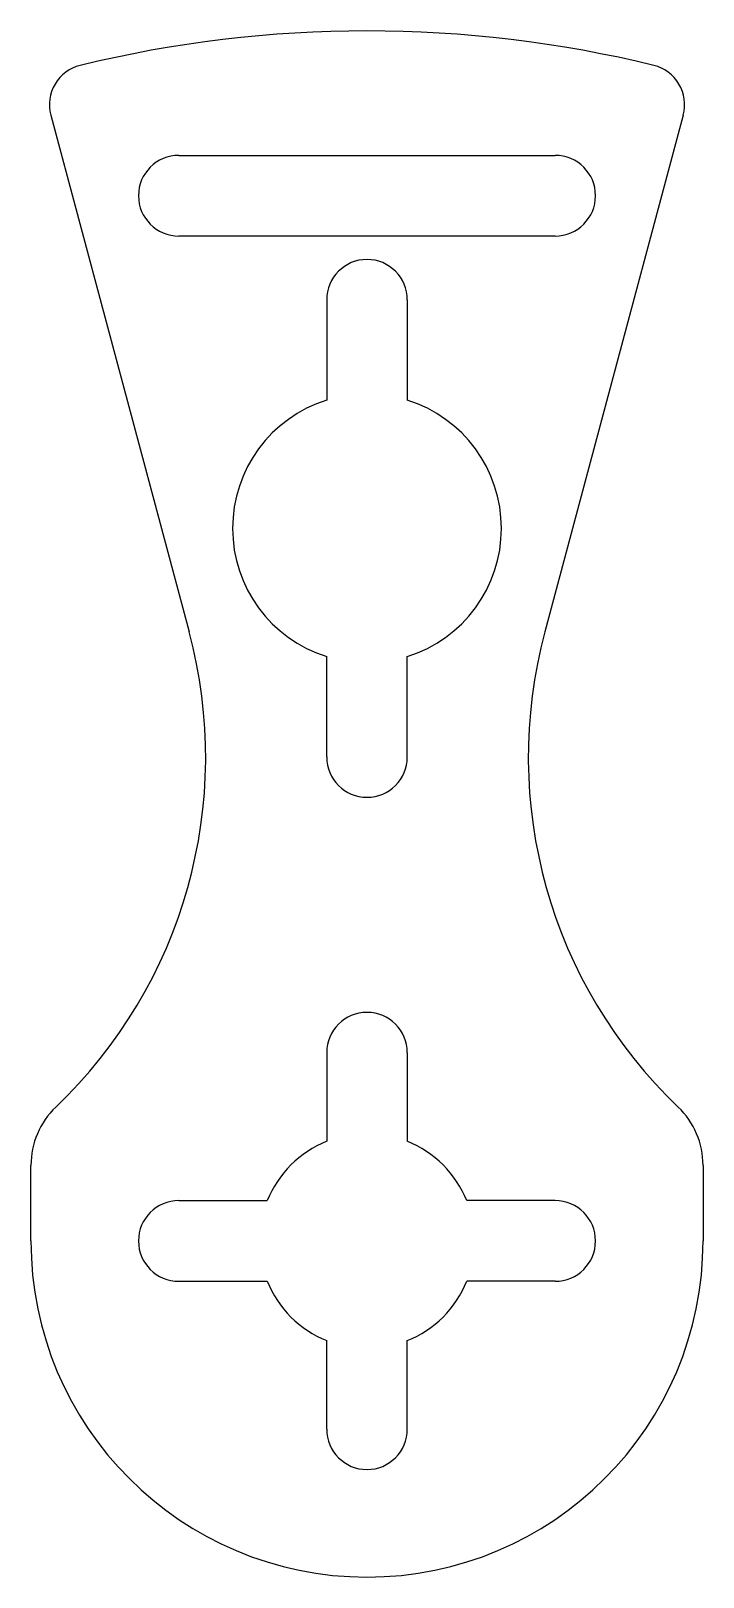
# Model space of a CAD drawing. Extents: x -12.5 to 12.5, y -12.5 to 45.
import ezdxf

# ---------------------------------------------------------------- set-up
doc = ezdxf.new("R2010")
doc.units = 0
doc.layers.add('Sketch004', color=7, linetype='CONTINUOUS')

msp = doc.modelspace()

# ---------------------------------------------------------------- linework, layer by layer
at = {"layer": 'Sketch004'}
for p, q in [((-11.7614, 41.8717), (-6.61334, 22.6587)), ((11.7614, 41.8717), (6.61334, 22.6587)), ((-7, 40.373), (7, 40.373)), ((7, 37.373), (-7, 37.373)), ((-1.5, 35), (-1.5, 31.2697)), ((1.5, 35), (1.5, 31.2697)), ((-1.5, 18), (-1.5, 21.7303)), ((1.5, 18), (1.5, 21.7303)), ((-1.5, 7), (-1.5, 3.7081)), ((1.5, 7), (1.5, 3.7081)), ((-12.5, 0), (-12.5, 2.80954)), ((12.5, 2.80954), (12.5, 0)), ((-7, 1.5), (-3.7081, 1.5)), ((7, 1.5), (3.7081, 1.5)), ((-7, -1.5), (-3.7081, -1.5)), ((7, -1.5), (3.7081, -1.5)), ((-1.5, -7), (-1.5, -3.7081)), ((1.5, -7), (1.5, -3.7081))]:
    msp.add_line(p, q, dxfattribs=at)
for centre, radius, start, end in [((0, 0), 45, 76.2863, 103.714), ((-10.3125, 42.2599), 1.5, 103.714, -165), ((10.3125, 42.2599), 1.5, -15, 76.2863), ((-7, 38.873), 1.5, 90, -90), ((7, 38.873), 1.5, -90, 90), ((0, 35), 1.5, 0, 180), ((0, 26.5), 5, 107.458, -107.458), ((0, 26.5), 5, -72.5424, 72.5424), ((-24, 18), 18, -46.3322, 15), ((24, 18), 18, 165, -133.668), ((0, 18), 1.5, 180, 0), ((0, 7), 1.5, 0, 180), ((-9.5, 2.80954), 3, 133.668, 180), ((9.5, 2.80954), 3, 0, 46.3322), ((0, 0), 4, 112.024, 157.976), ((0, 0), 4, 22.0243, 67.9757), ((-7, 0), 1.5, 90, -90), ((7, 0), 1.5, -90, 90), ((0, 0), 12.5, 180, 0), ((0, 0), 4, -157.976, -112.024), ((0, 0), 4, -67.9757, -22.0243), ((0, -7), 1.5, 180, 0)]:
    msp.add_arc(centre, radius, start, end, dxfattribs=at)

doc.saveas('drawing.dxf')
